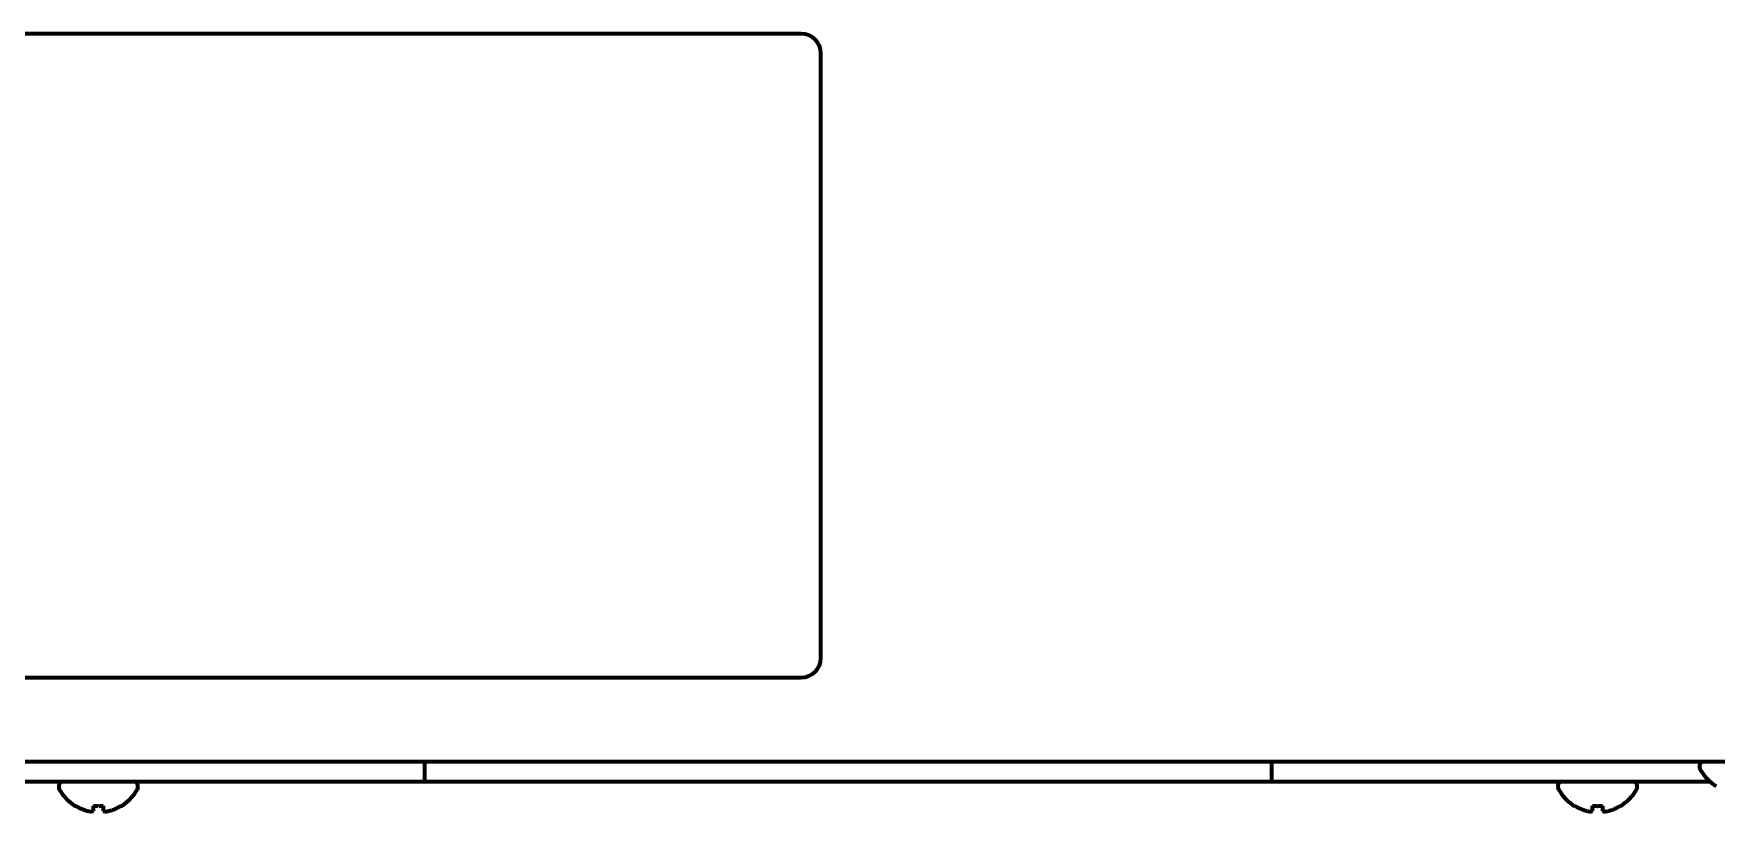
# Model space of a CAD drawing. Header units: inches. Extents: x -3055 to 7244, y 299 to 5591.
# Drawn here: x 1049.1 to 1219, y 2088.6 to 2167.1 of the extents above; entities that cross this region are included whole.
import ezdxf

# ---------------------------------------------------------------- set-up
doc = ezdxf.new("R2010")
doc.units = ezdxf.units.IN

msp = doc.modelspace()

# ---------------------------------------------------------------- linework, layer by layer
at = {"linetype": 'Continuous', "lineweight": 70}
for p, q in [((1126.59, 2167.12), (1025.59, 2167.12)), ((1128.59, 2104.12), (1128.59, 2165.12)), ((1025.59, 2102.12), (1126.59, 2102.12)), ((1854.09, 2093.62), (1030.09, 2093.62)), ((1088.57, 2093.62), (1088.57, 2091.62)), ((1174.07, 2093.62), (1174.07, 2091.62)), ((1217.29, 2093.22), (1217.29, 2093.02)), ((1039.24, 2091.62), (1085.57, 2091.62)), ((1051.65, 2091.22), (1051.65, 2091.02)), ((1059.65, 2091.02), (1059.65, 2091.22)), ((1085.57, 2091.62), (1088.57, 2091.62)), ((1088.57, 2091.62), (1096.57, 2091.62)), ((1096.57, 2091.62), (1166.07, 2091.62)), ((1166.07, 2091.62), (1174.07, 2091.62)), ((1174.07, 2091.62), (1177.07, 2091.62)), ((1177.07, 2091.62), (1218.34, 2091.62)), ((1202.99, 2091.22), (1202.99, 2091.02)), ((1210.99, 2091.02), (1210.99, 2091.22)), ((1053.35, 2089.15), (1053.35, 2089.18)), ((1057.95, 2089.18), (1057.95, 2089.15)), ((1204.69, 2089.15), (1204.69, 2089.18)), ((1209.29, 2089.18), (1209.29, 2089.15))]:
    msp.add_line(p, q, dxfattribs=at)
for centre, radius, start, end in [((1126.59, 2165.12), 2, 0, 90), ((1126.59, 2104.12), 2, 270, 0), ((1217.69, 2093.22), 0.4, 90, 180), ((1217.69, 2093.02), 0.4, 180, 210.3012), ((1221.49, 2095.24), 4.8, 210.3012, 238.4186), ((1052.05, 2091.22), 0.4, 90, 180), ((1052.05, 2091.02), 0.4, 180, 210.3012), ((1059.25, 2091.22), 0.4, 0, 90), ((1059.25, 2091.02), 0.4, 329.6988, 0), ((1203.39, 2091.22), 0.4, 90, 180), ((1203.39, 2091.02), 0.4, 180, 210.3012), ((1210.59, 2091.22), 0.4, 0, 90), ((1210.59, 2091.02), 0.4, 329.6988, 0), ((1055.85, 2093.24), 4.8, 210.3012, 238.4186), ((1055.45, 2093.24), 4.8, 301.5837, 329.6988), ((1207.19, 2093.24), 4.8, 210.3012, 238.4186), ((1206.79, 2093.24), 4.8, 301.5837, 329.6988), ((1055.65, 2092.93), 3.78, 262.3959, 269.9965), ((1055.65, 2092.93), 3.78, 270.0035, 277.6041), ((1206.99, 2092.93), 3.78, 262.3959, 269.9965), ((1206.99, 2092.93), 3.78, 270.0035, 277.6041)]:
    msp.add_arc(centre, radius, start, end, dxfattribs=at)
for points in [[(1053.35, 2089.18), (1053.55, 2089.05), (1053.76, 2088.95), (1054.09, 2088.81), (1054.2, 2088.77), (1054.42, 2088.69), (1054.54, 2088.66), (1054.65, 2088.63)], [(1056.15, 2089.18), (1056.15, 2089.05), (1056.15, 2088.95), (1056.15, 2088.81), (1056.15, 2088.77), (1056.15, 2088.69), (1056.15, 2088.66), (1056.15, 2088.63)], [(1204.69, 2089.18), (1204.9, 2089.05), (1205.11, 2088.95), (1205.43, 2088.81), (1205.54, 2088.77), (1205.76, 2088.69), (1205.88, 2088.66), (1205.99, 2088.63)], [(1207.49, 2089.18), (1207.49, 2089.05), (1207.49, 2088.95), (1207.49, 2088.81), (1207.49, 2088.77), (1207.49, 2088.69), (1207.49, 2088.66), (1207.49, 2088.63)]]:
    msp.add_open_spline(points, degree=3, knots=[0, 0, 0, 0, 0.5, 0.5, 0.75, 0.75, 1, 1, 1, 1], dxfattribs=at)
for points in [[(1054.65, 2088.63), (1054.68, 2088.62), (1054.73, 2088.62), (1054.8, 2088.61), (1054.87, 2088.61), (1054.94, 2088.61), (1055.01, 2088.61), (1055.08, 2088.62), (1055.13, 2088.62), (1055.15, 2088.63)], [(1055.15, 2088.63), (1055.15, 2088.64), (1055.15, 2088.67), (1055.15, 2088.72), (1055.15, 2088.78), (1055.15, 2088.84), (1055.15, 2088.91), (1055.15, 2088.98), (1055.15, 2089.07), (1055.15, 2089.14), (1055.15, 2089.18)], [(1056.15, 2088.63), (1056.17, 2088.62), (1056.22, 2088.62), (1056.29, 2088.61), (1056.36, 2088.61), (1056.44, 2088.61), (1056.51, 2088.61), (1056.58, 2088.62), (1056.63, 2088.62), (1056.65, 2088.63)], [(1056.65, 2088.63), (1056.71, 2088.64), (1056.81, 2088.67), (1056.97, 2088.72), (1057.13, 2088.78), (1057.29, 2088.84), (1057.44, 2088.91), (1057.6, 2088.98), (1057.76, 2089.07), (1057.89, 2089.14), (1057.95, 2089.18)], [(1205.99, 2088.63), (1206.02, 2088.62), (1206.07, 2088.62), (1206.14, 2088.61), (1206.22, 2088.61), (1206.29, 2088.61), (1206.36, 2088.61), (1206.42, 2088.62), (1206.47, 2088.62), (1206.49, 2088.63)], [(1206.49, 2088.63), (1206.49, 2088.64), (1206.49, 2088.67), (1206.49, 2088.72), (1206.49, 2088.78), (1206.49, 2088.84), (1206.49, 2088.91), (1206.49, 2088.98), (1206.49, 2089.07), (1206.49, 2089.14), (1206.49, 2089.18)], [(1207.49, 2088.63), (1207.52, 2088.62), (1207.56, 2088.62), (1207.64, 2088.61), (1207.71, 2088.61), (1207.78, 2088.61), (1207.85, 2088.61), (1207.92, 2088.62), (1207.97, 2088.62), (1207.99, 2088.63)], [(1207.99, 2088.63), (1208.05, 2088.64), (1208.16, 2088.67), (1208.32, 2088.72), (1208.48, 2088.78), (1208.63, 2088.84), (1208.78, 2088.91), (1208.94, 2088.98), (1209.11, 2089.07), (1209.23, 2089.14), (1209.29, 2089.18)]]:
    msp.add_open_spline(points, degree=3, dxfattribs=at)

doc.saveas('drawing.dxf')
